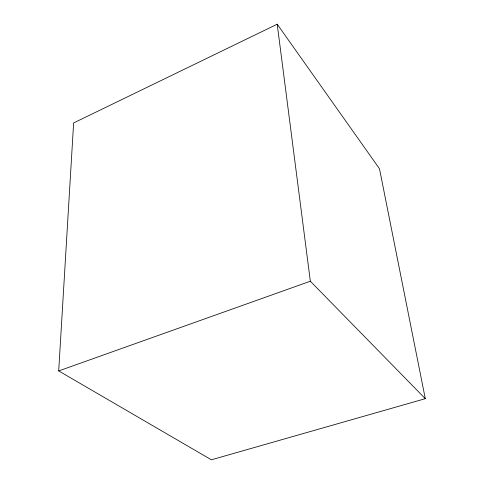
<?xml version="1.0" encoding="UTF-8"?>
<svg xmlns="http://www.w3.org/2000/svg" width="484" height="484" viewBox="0 0 484 484"><rect width="100%" height="100%" fill="white"/><g stroke="black" fill="none" stroke-linecap="round" stroke-linejoin="round"><path stroke-width="0.73" d="M58.703 370.932L73.629 122.948L277.205 24.2L379.48 168.71L425.297 398.683L211.375 459.8L58.703 370.932L310.341 281.228L425.297 398.683M277.205 24.2L310.341 281.228"/></g></svg>
